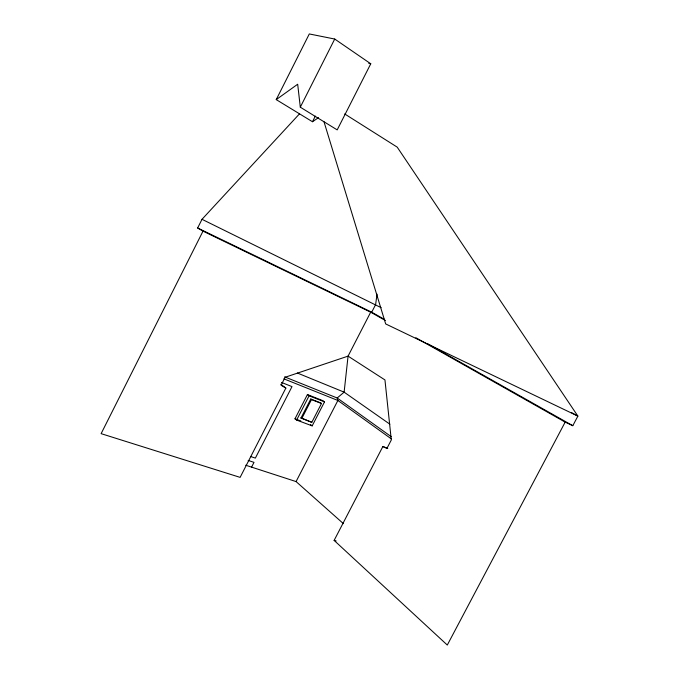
<?xml version="1.0" encoding="UTF-8"?>
<svg xmlns="http://www.w3.org/2000/svg" width="679" height="679" viewBox="0 0 679 679"><rect width="100%" height="100%" fill="white"/><g stroke="black" fill="none" stroke-linecap="round" stroke-linejoin="round"><path stroke-width="1.02" d="M377.049 294.126L375.606 304.625L371.719 312.196L370.683 312.187L203.004 231.149L197.648 227.991L202.011 219.309L299.515 113.826M203.004 231.149L101.12 433.652L240.12 477.379L285.859 388.082L280.792 384.246M276.234 99.618L309.301 33.95L334.722 39.042L370.759 63.784L337.191 129.893L300.305 107.189L297.682 84.23L276.234 99.618L312.476 121.736L318.51 117.662M300.305 107.189L334.722 39.042M312.476 121.736L315.328 116.109M251.569 467.118L254.005 462.357L248.149 460.43M294.992 418.782L307.434 394.558L322.839 400.652L324.52 401.883L312.179 425.869L296.621 420.072L294.992 418.782L300.814 420.955M296.621 420.072L309.098 395.798L307.434 394.558M301.018 417.967L310.753 399.014L320.734 402.936L321.49 403.496L311.797 422.321L301.018 417.967L311.797 422.321M301.748 418.544L311.5 399.575L310.753 399.014M343.413 523.645L296.078 481.581L337.887 400.474L337.191 397.996L284.645 376.862M344.694 113.945L397.207 147.139L577.88 416.108L572.804 425.699L565.166 422.126L447.3 645.05L334.127 540.399L382.863 446.536L387.768 448.386M368.756 63.342L370.759 63.784M334.127 540.399L336.156 540.976M245.705 465.217L296.078 481.581M250.483 456.483L255.363 458.104L292.004 386.606L281.513 382.447M311.5 399.575L321.49 403.496M309.098 395.798L324.52 401.883M283.847 378.84L337.887 400.474L391.24 438.821M297.36 373.017L344.126 392.148L389.873 424.188M382.863 446.536L386.928 448.395L391.299 439.975L384.951 379.934L348.064 356.127L285.155 377.252L281.064 385.256L285.859 388.082M197.648 227.991L371.719 312.196L384.628 319.478M202.011 219.309L381.174 307.697M571.387 412.535L577.88 416.108L385.672 323.925L324.01 121.779M427.982 343.956L572.804 425.699M385.426 320.53L370.683 312.187L348.064 356.127L344.126 392.148L337.191 397.996L391.172 436.639M415.845 337.718L565.166 422.126M310.524 424.57L312.179 425.869"/></g></svg>
